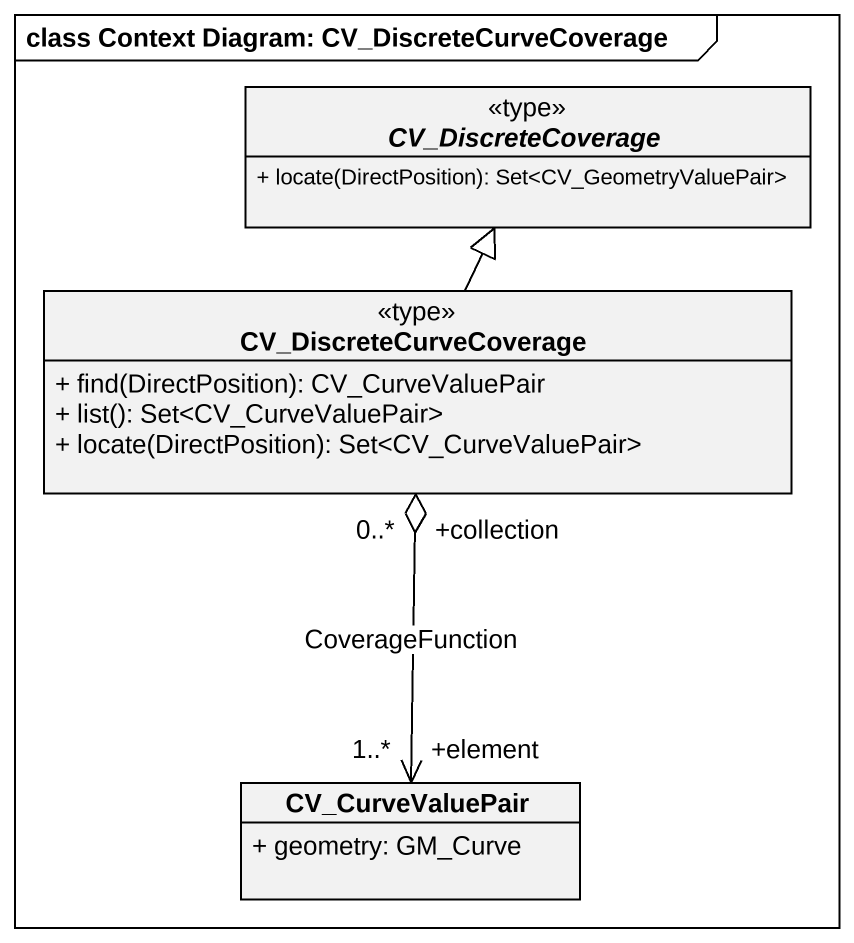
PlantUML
@startuml
mainframe class Context Diagram: CV_DiscreteCurveCoverage
hide circle
hide empty members
skinparam classAttributeIconSize 0
abstract class CV_DiscreteCoverage <<type>> {
  + locate(DirectPosition): Set<CV_GeometryValuePair>
}
class CV_DiscreteCurveCoverage <<type>> {
  + find(DirectPosition): CV_CurveValuePair
  + list(): Set<CV_CurveValuePair>
  + locate(DirectPosition): Set<CV_CurveValuePair>
}
class CV_CurveValuePair {
  + geometry: GM_Curve
}
CV_DiscreteCurveCoverage -up-|> CV_DiscreteCoverage
CV_CurveValuePair "+element\n1..*" <-up-o "+collection\n0..*" CV_DiscreteCurveCoverage : CoverageFunction
@enduml
